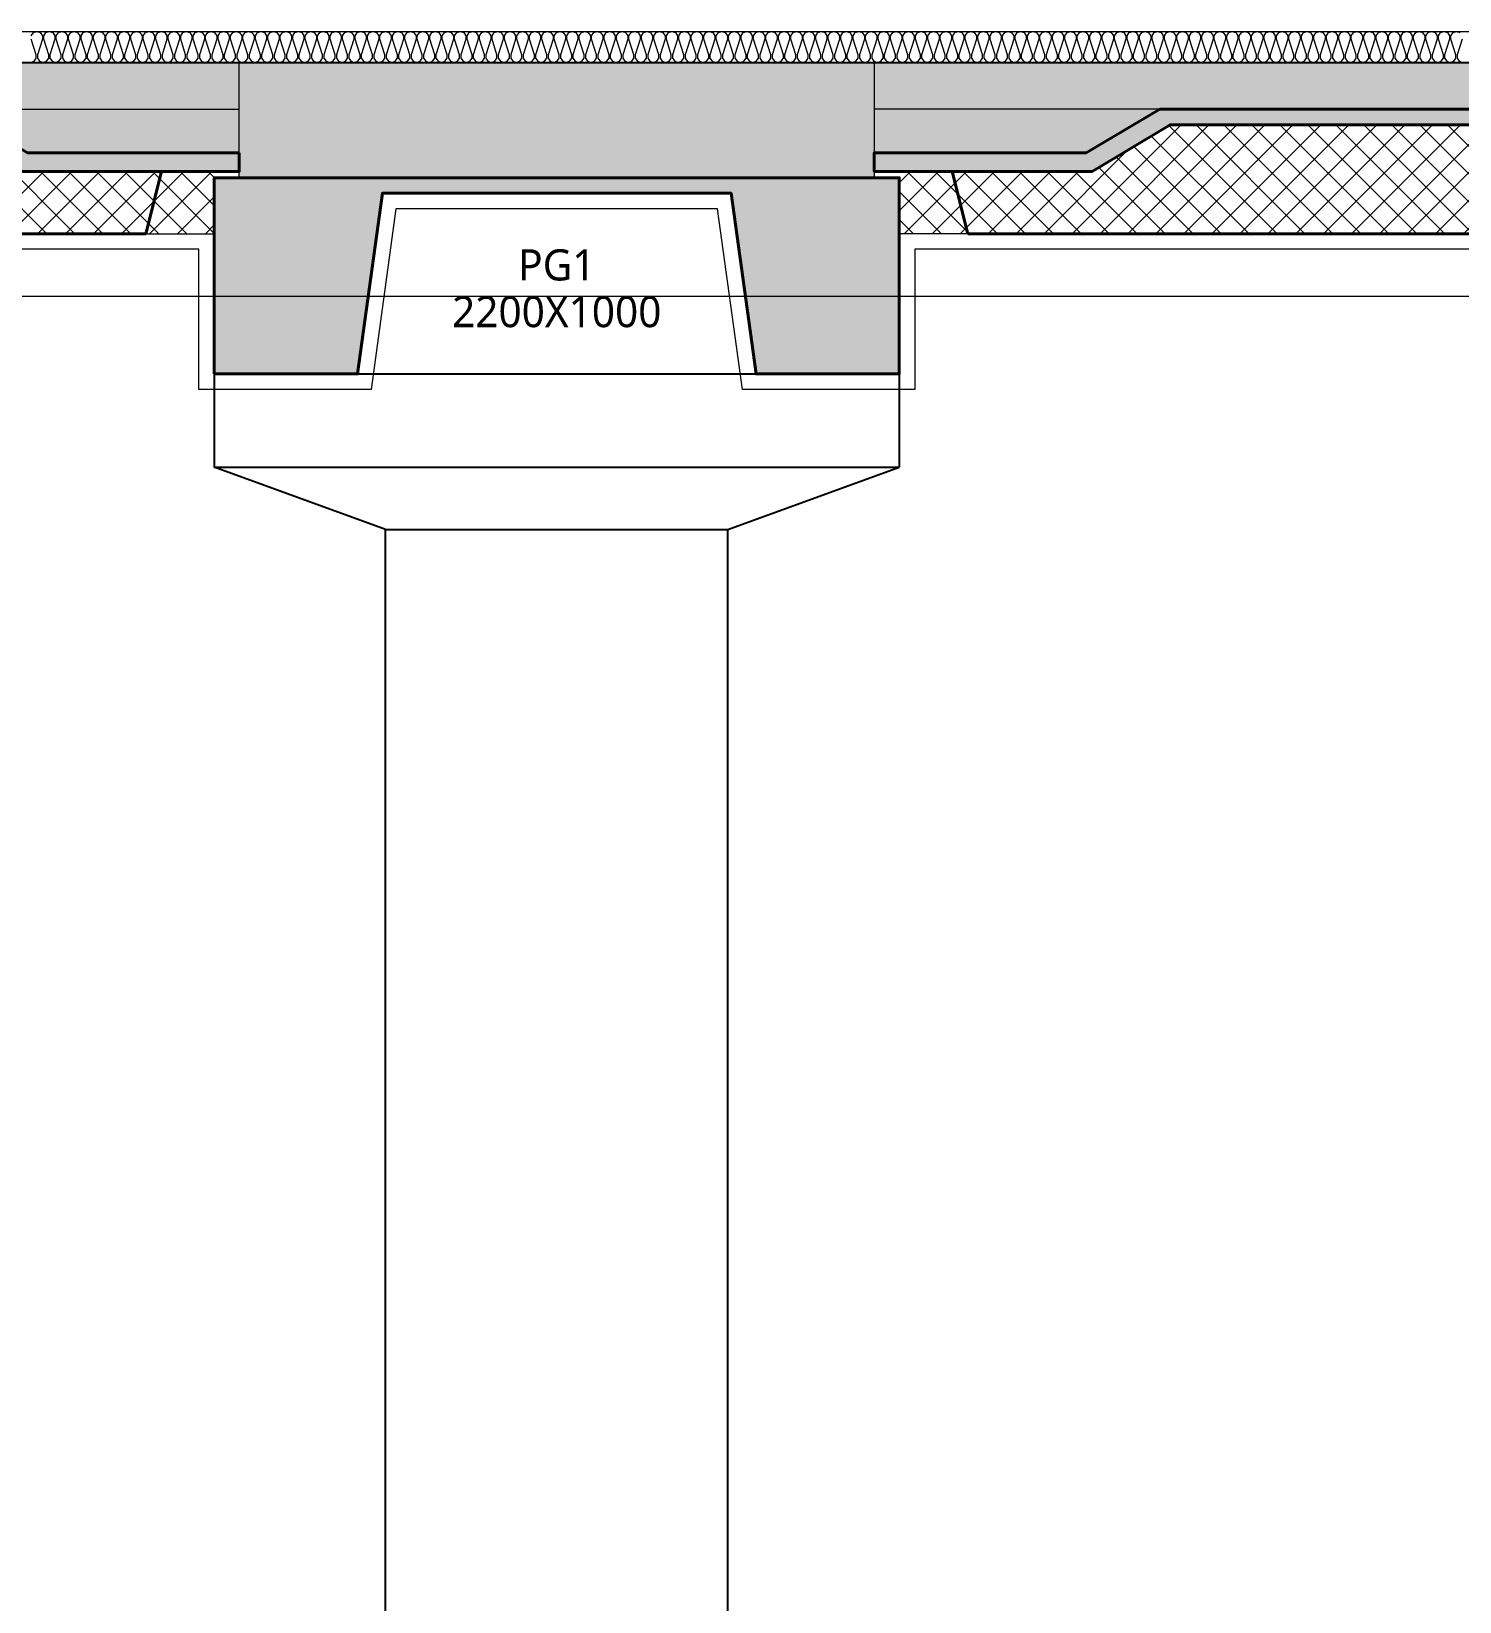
# Model space of a CAD drawing. Header units: millimetres. Extents: x 0 to 420000, y 0 to 297000.
# Drawn here: x 264325 to 268913, y 173306 to 178350 of the extents above; entities that cross this region are included whole.
import ezdxf
from ezdxf.enums import TextEntityAlignment as Align

# ---------------------------------------------------------------- set-up
doc = ezdxf.new("R2010")
doc.units = ezdxf.units.MM
doc.linetypes.add('CEN', pattern=[62, 60, -1, 0, -1])
for name, color, linetype, lineweight in [('A-AXIS-LINE', 1, 'CEN', 15), ('A-CONC-LIN1', 2, 'Continuous', 40), ('A-CONC-LIN2', 7, 'Continuous', 25), ('A-ELEV-LIN2', 7, 'Continuous', 25), ('A-XXXX-INSL1', 15, 'Continuous', 18), ('A-XXXX-INSL2', 8, 'Continuous', 18)]:
    doc.layers.add(name, color=color, linetype=linetype, lineweight=lineweight)
doc.layers.add('A-CONC-SOLD', color=253, linetype='CEN')
doc.layers.add('A-XXXX-NPLT', color=144, linetype='Continuous', lineweight=15, plot=False)
doc.styles.add('맑은고딕', font='')
doc.styles.get('맑은고딕').set_extended_font_data('Malgun Gothic')

# ---------------------------------------------------------------- blocks, each defined once
blk = doc.blocks.new('axis(220316)')
at = {"layer": 'A-AXIS-LINE', "ltscale": 1000}
blk.add_line((4631788.1, -422118.7), (4955413.1, -422118.7), dxfattribs=at)
blk = doc.blocks.new('PG1')
at = {"layer": 'A-CONC-SOLD'}
h = blk.add_hatch(color=256, dxfattribs=at)
h.dxf.hatch_style = 1
h.paths.add_polyline_path([(4800580.6, -237068.7), (4800580.6, -237438.7), (4802620.6, -237438.7), (4802620.6, -237068.7)])
h = blk.add_hatch(color=256, dxfattribs=at)
h.dxf.hatch_style = 1
h.paths.add_polyline_path([(4800500.6, -238068.7), (4800500.6, -237438.7), (4802700.6, -237438.7), (4802700.6, -238068.7), (4802240.6, -238068.7), (4802160.6, -237488.7), (4801040.6, -237488.7), (4800960.6, -238068.7)])
at = {"layer": 'A-CONC-LIN1'}
blk.add_lwpolyline([(4800500.6, -238068.7), (4800500.6, -237438.7), (4802700.6, -237438.7), (4802700.6, -238068.7), (4802240.6, -238068.7), (4802160.6, -237488.7), (4801040.6, -237488.7), (4800960.6, -238068.7), (4800500.6, -238068.7)], dxfattribs=at)
at = {"layer": 'A-CONC-LIN2'}
blk.add_line((4800580.6, -237068.7), (4802620.6, -237068.7), dxfattribs=at)
at = {"layer": 'A-XXXX-NPLT'}
blk.add_lwpolyline([(4802700.6, -238068.7), (4800500.6, -238068.7), (4800500.6, -237438.7), (4800580.6, -237438.7), (4800580.6, -237068.7), (4802620.6, -237068.7), (4802620.6, -237438.7), (4802700.6, -237438.7)], close=True, dxfattribs=at)
at = {"layer": 'A-XXXX-NPLT', "style": '맑은고딕'}
for s, p in [('PG1', (4801600.6, -237718.7)), ('2200X1000', (4801600.6, -237868.7))]:
    blk.add_text(s, height=100, dxfattribs=at).set_placement(p, align=Align.MIDDLE)
blk = doc.blocks.new('PS2(횡)')
at = {"layer": 'A-CONC-SOLD'}
h = blk.add_hatch(color=256, dxfattribs=at)
h.dxf.hatch_style = 1
h.paths.add_polyline_path([(1020, 0), (1020, -290), (1700, -290), (1937.4, -150), (9062.6, -150), (9300, -290), (9980, -290), (9980, 0)])
h = blk.add_hatch(color=256, dxfattribs=at)
h.dxf.hatch_style = 1
h.paths.add_polyline_path([(9980, -290), (9980, -350), (9280, -350), (9030, -200), (1970, -200), (1720, -350), (1020, -350), (1020, -290), (1700, -290), (1937.4, -150), (9062.6, -150), (9300, -290)])
at = {"layer": 'A-XXXX-INSL2'}
h = blk.add_hatch(dxfattribs=at)
h.set_pattern_fill('ANSI37', color=256, scale=20)
h.set_pattern_definition([(45, (-244012.5, -188500), (-44.90128, 44.90128), []), (135, (-244012.5, -188500), (-44.90128, -44.90128), [])])
h.paths.add_polyline_path([(1100, -550), (9900, -550), (9900, -350), (9280, -350), (9030, -200), (1970, -200), (1720, -350), (1100, -350)])
at = {"layer": 'A-CONC-LIN1', "color": 2}
for p, q in [((1320, -550), (1270, -350)), ((9680, -550), (9730, -350)), ((1320, -550), (9680, -550))]:
    blk.add_line(p, q, dxfattribs=at)
blk.add_lwpolyline([(9980, -290), (9980, -350), (9280, -350), (9030, -200), (1970, -200), (1720, -350), (1020, -350), (1020, -290), (1700, -290), (1937.4, -150), (9062.6, -150), (9300, -290)], close=True, dxfattribs=at)
at = {"layer": 'A-CONC-LIN2'}
blk.add_line((1020, 0), (9980, 0), dxfattribs=at)
at = {"layer": 'A-XXXX-INSL2'}
for p, q in [((1320, -550), (1100, -550)), ((9680, -550), (9900, -550))]:
    blk.add_line(p, q, dxfattribs=at)
at = {"layer": 'A-XXXX-NPLT'}
for p, q in [((1937.4, -150), (1020, -150)), ((9062.6, -150), (9980, -150))]:
    blk.add_line(p, q, dxfattribs=at)
at = {"layer": 'A-XXXX-NPLT', "style": '맑은고딕'}
blk.add_text('PS2', height=100, dxfattribs=at).set_placement((5500, -75), align=Align.MIDDLE)
blk = doc.blocks.new('횡3층')
at = {"layer": 'A-ELEV-LIN2'}
for p, q in [((4866500.6, -238318.7), (4868700.6, -238318.7)), ((4866500.6, -238318.7), (4866500.6, -238618.7)), ((4868700.6, -238318.7), (4868700.6, -238618.7)), ((4866500.6, -238618.7), (4868700.6, -238618.7)), ((4867050.6, -238818.7), (4866500.6, -238618.7)), ((4868150.6, -238818.7), (4868700.6, -238618.7)), ((4867050.6, -238818.7), (4868150.6, -238818.7)), ((4867050.6, -247068.7), (4867050.6, -238818.7)), ((4868150.6, -247068.7), (4868150.6, -238818.7))]:
    blk.add_line(p, q, dxfattribs=at)
at = {"layer": 'A-XXXX-INSL1'}
blk.add_lwpolyline([(4886000.6, -237918.7), (4879750.6, -237918.7), (4879750.6, -238368.7), (4879197, -238368.7), (4879117, -237788.7), (4878084.1, -237788.7), (4878004.1, -238368.7), (4877450.6, -238368.7), (4877450.6, -237918.7), (4868750.6, -237918.7), (4868750.6, -238368.7), (4868197, -238368.7), (4868117, -237788.7), (4867084.1, -237788.7), (4867004.1, -238368.7), (4866450.6, -238368.7), (4866450.6, -237918.7), (4857750.6, -237918.7)], dxfattribs=at)
at = {"layer": 'A-XXXX-INSL2'}
blk.add_line((4757250.6, -237218.7), (4889950.6, -237218.7), dxfattribs=at)
for points in [[(4865910.6, -237318.7), (4865921.6, -237314.7), (4865928.6, -237304.7), (4865928.6, -237293.7), (4865912.6, -237243.7)], [(4865912.6, -237232.7), (4865919.6, -237222.7), (4865930.6, -237218.7), (4865941.6, -237222.7), (4865948.6, -237232.7), (4865948.6, -237243.7), (4865932.6, -237293.7), (4865932.6, -237304.7), (4865939.6, -237314.7), (4865950.6, -237318.7), (4865961.6, -237314.7), (4865968.6, -237304.7), (4865968.6, -237293.7), (4865952.6, -237243.7), (4865952.6, -237232.7), (4865959.6, -237222.7), (4865970.6, -237218.7), (4865981.6, -237222.7), (4865988.6, -237232.7), (4865988.6, -237243.7), (4865972.6, -237293.7), (4865972.6, -237304.7), (4865979.6, -237314.7), (4865990.6, -237318.7), (4866001.6, -237314.7), (4866008.6, -237304.7), (4866008.6, -237293.7), (4865992.6, -237243.7), (4865992.6, -237232.7), (4865999.6, -237222.7), (4866010.6, -237218.7), (4866021.6, -237222.7), (4866028.6, -237232.7), (4866028.6, -237243.7), (4866012.6, -237293.7), (4866012.6, -237304.7), (4866019.6, -237314.7), (4866030.6, -237318.7), (4866041.6, -237314.7), (4866048.6, -237304.7), (4866048.6, -237293.7), (4866032.6, -237243.7), (4866032.6, -237232.7), (4866039.6, -237222.7), (4866050.6, -237218.7), (4866061.6, -237222.7), (4866068.6, -237232.7), (4866068.6, -237243.7), (4866052.6, -237293.7), (4866052.6, -237304.7), (4866059.6, -237314.7), (4866070.6, -237318.7), (4866081.6, -237314.7), (4866088.6, -237304.7), (4866088.6, -237293.7), (4866072.6, -237243.7), (4866072.6, -237232.7), (4866079.6, -237222.7), (4866090.6, -237218.7), (4866101.6, -237222.7), (4866108.6, -237232.7), (4866108.6, -237243.7), (4866092.6, -237293.7), (4866092.6, -237304.7), (4866099.6, -237314.7), (4866110.6, -237318.7), (4866121.6, -237314.7), (4866128.6, -237304.7), (4866128.6, -237293.7), (4866112.6, -237243.7), (4866112.6, -237232.7), (4866119.6, -237222.7), (4866130.6, -237218.7), (4866141.6, -237222.7), (4866148.6, -237232.7), (4866148.6, -237243.7), (4866132.6, -237293.7), (4866132.6, -237304.7), (4866139.6, -237314.7), (4866150.6, -237318.7), (4866161.6, -237314.7), (4866168.6, -237304.7), (4866168.6, -237293.7), (4866152.6, -237243.7), (4866152.6, -237232.7), (4866159.6, -237222.7), (4866170.6, -237218.7), (4866181.6, -237222.7), (4866188.6, -237232.7), (4866188.6, -237243.7), (4866172.6, -237293.7), (4866172.6, -237304.7), (4866179.6, -237314.7), (4866190.6, -237318.7), (4866201.6, -237314.7), (4866208.6, -237304.7), (4866208.6, -237293.7), (4866192.6, -237243.7), (4866192.6, -237232.7), (4866199.6, -237222.7), (4866210.6, -237218.7), (4866221.6, -237222.7), (4866228.6, -237232.7), (4866228.6, -237243.7), (4866212.6, -237293.7), (4866212.6, -237304.7), (4866219.6, -237314.7), (4866230.6, -237318.7), (4866241.6, -237314.7), (4866248.6, -237304.7), (4866248.6, -237293.7), (4866232.6, -237243.7), (4866232.6, -237232.7), (4866239.6, -237222.7), (4866250.6, -237218.7), (4866261.6, -237222.7), (4866268.6, -237232.7), (4866268.6, -237243.7), (4866252.6, -237293.7), (4866252.6, -237304.7), (4866259.6, -237314.7), (4866270.6, -237318.7), (4866281.6, -237314.7), (4866288.6, -237304.7), (4866288.6, -237293.7), (4866272.6, -237243.7), (4866272.6, -237232.7), (4866279.6, -237222.7), (4866290.6, -237218.7), (4866301.6, -237222.7), (4866308.6, -237232.7), (4866308.6, -237243.7), (4866292.6, -237293.7), (4866292.6, -237304.7), (4866299.6, -237314.7), (4866310.6, -237318.7), (4866321.6, -237314.7), (4866328.6, -237304.7), (4866328.6, -237293.7), (4866312.6, -237243.7), (4866312.6, -237232.7), (4866319.6, -237222.7), (4866330.6, -237218.7), (4866341.6, -237222.7), (4866348.6, -237232.7), (4866348.6, -237243.7), (4866332.6, -237293.7), (4866332.6, -237304.7), (4866339.6, -237314.7), (4866350.6, -237318.7), (4866361.6, -237314.7), (4866368.6, -237304.7), (4866368.6, -237293.7), (4866352.6, -237243.7), (4866352.6, -237232.7), (4866359.6, -237222.7), (4866370.6, -237218.7), (4866381.6, -237222.7), (4866388.6, -237232.7), (4866388.6, -237243.7), (4866372.6, -237293.7), (4866372.6, -237304.7), (4866379.6, -237314.7), (4866390.6, -237318.7), (4866401.6, -237314.7), (4866408.6, -237304.7), (4866408.6, -237293.7), (4866392.6, -237243.7), (4866392.6, -237232.7), (4866399.6, -237222.7), (4866410.6, -237218.7), (4866421.6, -237222.7), (4866428.6, -237232.7), (4866428.6, -237243.7), (4866412.6, -237293.7), (4866412.6, -237304.7), (4866419.6, -237314.7), (4866430.6, -237318.7), (4866441.6, -237314.7), (4866448.6, -237304.7), (4866448.6, -237293.7), (4866432.6, -237243.7), (4866432.6, -237232.7), (4866439.6, -237222.7), (4866450.6, -237218.7), (4866461.6, -237222.7), (4866468.6, -237232.7), (4866468.6, -237243.7), (4866452.6, -237293.7), (4866452.6, -237304.7), (4866459.6, -237314.7), (4866470.6, -237318.7), (4866481.6, -237314.7), (4866488.6, -237304.7), (4866488.6, -237293.7), (4866472.6, -237243.7), (4866472.6, -237232.7), (4866479.6, -237222.7), (4866490.6, -237218.7), (4866501.6, -237222.7), (4866508.6, -237232.7), (4866508.6, -237243.7), (4866492.6, -237293.7), (4866492.6, -237304.7), (4866499.6, -237314.7), (4866510.6, -237318.7), (4866521.6, -237314.7), (4866528.6, -237304.7), (4866528.6, -237293.7), (4866512.6, -237243.7), (4866512.6, -237232.7), (4866519.6, -237222.7), (4866530.6, -237218.7), (4866541.6, -237222.7), (4866548.6, -237232.7), (4866548.6, -237243.7), (4866532.6, -237293.7), (4866532.6, -237304.7), (4866539.6, -237314.7), (4866550.6, -237318.7), (4866561.6, -237314.7), (4866568.6, -237304.7), (4866568.6, -237293.7), (4866552.6, -237243.7), (4866552.6, -237232.7), (4866559.6, -237222.7), (4866570.6, -237218.7), (4866581.6, -237222.7), (4866588.6, -237232.7), (4866588.6, -237243.7), (4866572.6, -237293.7), (4866572.6, -237304.7), (4866579.6, -237314.7), (4866590.6, -237318.7), (4866601.6, -237314.7), (4866608.6, -237304.7), (4866608.6, -237293.7), (4866592.6, -237243.7), (4866592.6, -237232.7), (4866599.6, -237222.7), (4866610.6, -237218.7), (4866621.6, -237222.7), (4866628.6, -237232.7), (4866628.6, -237243.7), (4866612.6, -237293.7), (4866612.6, -237304.7), (4866619.6, -237314.7), (4866630.6, -237318.7), (4866641.6, -237314.7), (4866648.6, -237304.7), (4866648.6, -237293.7), (4866632.6, -237243.7), (4866632.6, -237232.7), (4866639.6, -237222.7), (4866650.6, -237218.7), (4866661.6, -237222.7), (4866668.6, -237232.7), (4866668.6, -237243.7), (4866652.6, -237293.7), (4866652.6, -237304.7), (4866659.6, -237314.7), (4866670.6, -237318.7), (4866681.6, -237314.7), (4866688.6, -237304.7), (4866688.6, -237293.7), (4866672.6, -237243.7), (4866672.6, -237232.7), (4866679.6, -237222.7), (4866690.6, -237218.7), (4866701.6, -237222.7), (4866708.6, -237232.7), (4866708.6, -237243.7), (4866692.6, -237293.7), (4866692.6, -237304.7), (4866699.6, -237314.7), (4866710.6, -237318.7), (4866721.6, -237314.7), (4866728.6, -237304.7), (4866728.6, -237293.7), (4866712.6, -237243.7), (4866712.6, -237232.7), (4866719.6, -237222.7), (4866730.6, -237218.7), (4866741.6, -237222.7), (4866748.6, -237232.7), (4866748.6, -237243.7), (4866732.6, -237293.7), (4866732.6, -237304.7), (4866739.6, -237314.7), (4866750.6, -237318.7), (4866761.6, -237314.7), (4866768.6, -237304.7), (4866768.6, -237293.7), (4866752.6, -237243.7), (4866752.6, -237232.7), (4866759.6, -237222.7), (4866770.6, -237218.7), (4866781.6, -237222.7), (4866788.6, -237232.7), (4866788.6, -237243.7), (4866772.6, -237293.7), (4866772.6, -237304.7), (4866779.6, -237314.7), (4866790.6, -237318.7), (4866801.6, -237314.7), (4866808.6, -237304.7), (4866808.6, -237293.7), (4866792.6, -237243.7), (4866792.6, -237232.7), (4866799.6, -237222.7), (4866810.6, -237218.7), (4866821.6, -237222.7), (4866828.6, -237232.7), (4866828.6, -237243.7), (4866812.6, -237293.7), (4866812.6, -237304.7), (4866819.6, -237314.7), (4866830.6, -237318.7), (4866841.6, -237314.7), (4866848.6, -237304.7), (4866848.6, -237293.7), (4866832.6, -237243.7), (4866832.6, -237232.7), (4866839.6, -237222.7), (4866850.6, -237218.7), (4866861.6, -237222.7), (4866868.6, -237232.7), (4866868.6, -237243.7), (4866852.6, -237293.7), (4866852.6, -237304.7), (4866859.6, -237314.7), (4866870.6, -237318.7), (4866881.6, -237314.7), (4866888.6, -237304.7), (4866888.6, -237293.7), (4866872.6, -237243.7), (4866872.6, -237232.7), (4866879.6, -237222.7), (4866890.6, -237218.7), (4866901.6, -237222.7), (4866908.6, -237232.7), (4866908.6, -237243.7), (4866892.6, -237293.7), (4866892.6, -237304.7), (4866899.6, -237314.7), (4866910.6, -237318.7), (4866921.6, -237314.7), (4866928.6, -237304.7), (4866928.6, -237293.7), (4866912.6, -237243.7), (4866912.6, -237232.7), (4866919.6, -237222.7), (4866930.6, -237218.7), (4866941.6, -237222.7), (4866948.6, -237232.7), (4866948.6, -237243.7), (4866932.6, -237293.7), (4866932.6, -237304.7), (4866939.6, -237314.7), (4866950.6, -237318.7), (4866961.6, -237314.7), (4866968.6, -237304.7), (4866968.6, -237293.7), (4866952.6, -237243.7), (4866952.6, -237232.7), (4866959.6, -237222.7), (4866970.6, -237218.7), (4866981.6, -237222.7), (4866988.6, -237232.7), (4866988.6, -237243.7), (4866972.6, -237293.7), (4866972.6, -237304.7), (4866979.6, -237314.7), (4866990.6, -237318.7), (4867001.6, -237314.7), (4867008.6, -237304.7), (4867008.6, -237293.7), (4866992.6, -237243.7), (4866992.6, -237232.7), (4866999.6, -237222.7), (4867010.6, -237218.7), (4867021.6, -237222.7), (4867028.6, -237232.7), (4867028.6, -237243.7), (4867012.6, -237293.7), (4867012.6, -237304.7), (4867019.6, -237314.7), (4867030.6, -237318.7), (4867041.6, -237314.7), (4867048.6, -237304.7), (4867048.6, -237293.7), (4867032.6, -237243.7), (4867032.6, -237232.7), (4867039.6, -237222.7), (4867050.6, -237218.7), (4867061.6, -237222.7), (4867068.6, -237232.7), (4867068.6, -237243.7), (4867052.6, -237293.7), (4867052.6, -237304.7), (4867059.6, -237314.7), (4867070.6, -237318.7), (4867081.6, -237314.7), (4867088.6, -237304.7), (4867088.6, -237293.7), (4867072.6, -237243.7), (4867072.6, -237232.7), (4867079.6, -237222.7), (4867090.6, -237218.7), (4867101.6, -237222.7), (4867108.6, -237232.7), (4867108.6, -237243.7), (4867092.6, -237293.7), (4867092.6, -237304.7), (4867099.6, -237314.7), (4867110.6, -237318.7), (4867121.6, -237314.7), (4867128.6, -237304.7), (4867128.6, -237293.7), (4867112.6, -237243.7), (4867112.6, -237232.7), (4867119.6, -237222.7), (4867130.6, -237218.7), (4867141.6, -237222.7), (4867148.6, -237232.7), (4867148.6, -237243.7), (4867132.6, -237293.7), (4867132.6, -237304.7), (4867139.6, -237314.7), (4867150.6, -237318.7), (4867161.6, -237314.7), (4867168.6, -237304.7), (4867168.6, -237293.7), (4867152.6, -237243.7), (4867152.6, -237232.7), (4867159.6, -237222.7), (4867170.6, -237218.7), (4867181.6, -237222.7), (4867188.6, -237232.7), (4867188.6, -237243.7), (4867172.6, -237293.7), (4867172.6, -237304.7), (4867179.6, -237314.7), (4867190.6, -237318.7), (4867201.6, -237314.7), (4867208.6, -237304.7), (4867208.6, -237293.7), (4867192.6, -237243.7), (4867192.6, -237232.7), (4867199.6, -237222.7), (4867210.6, -237218.7), (4867221.6, -237222.7), (4867228.6, -237232.7), (4867228.6, -237243.7), (4867212.6, -237293.7), (4867212.6, -237304.7), (4867219.6, -237314.7), (4867230.6, -237318.7), (4867241.6, -237314.7), (4867248.6, -237304.7), (4867248.6, -237293.7), (4867232.6, -237243.7), (4867232.6, -237232.7), (4867239.6, -237222.7), (4867250.6, -237218.7), (4867261.6, -237222.7), (4867268.6, -237232.7), (4867268.6, -237243.7), (4867252.6, -237293.7), (4867252.6, -237304.7), (4867259.6, -237314.7), (4867270.6, -237318.7), (4867281.6, -237314.7), (4867288.6, -237304.7), (4867288.6, -237293.7), (4867272.6, -237243.7), (4867272.6, -237232.7), (4867279.6, -237222.7), (4867290.6, -237218.7), (4867301.6, -237222.7), (4867308.6, -237232.7), (4867308.6, -237243.7), (4867292.6, -237293.7), (4867292.6, -237304.7), (4867299.6, -237314.7), (4867310.6, -237318.7), (4867321.6, -237314.7), (4867328.6, -237304.7), (4867328.6, -237293.7), (4867312.6, -237243.7), (4867312.6, -237232.7), (4867319.6, -237222.7), (4867330.6, -237218.7), (4867341.6, -237222.7), (4867348.6, -237232.7), (4867348.6, -237243.7), (4867332.6, -237293.7), (4867332.6, -237304.7), (4867339.6, -237314.7), (4867350.6, -237318.7), (4867361.6, -237314.7), (4867368.6, -237304.7), (4867368.6, -237293.7), (4867352.6, -237243.7), (4867352.6, -237232.7), (4867359.6, -237222.7), (4867370.6, -237218.7), (4867381.6, -237222.7), (4867388.6, -237232.7), (4867388.6, -237243.7), (4867372.6, -237293.7), (4867372.6, -237304.7), (4867379.6, -237314.7), (4867390.6, -237318.7), (4867401.6, -237314.7), (4867408.6, -237304.7), (4867408.6, -237293.7), (4867392.6, -237243.7), (4867392.6, -237232.7), (4867399.6, -237222.7), (4867410.6, -237218.7), (4867421.6, -237222.7), (4867428.6, -237232.7), (4867428.6, -237243.7), (4867412.6, -237293.7), (4867412.6, -237304.7), (4867419.6, -237314.7), (4867430.6, -237318.7), (4867441.6, -237314.7), (4867448.6, -237304.7), (4867448.6, -237293.7), (4867432.6, -237243.7), (4867432.6, -237232.7), (4867439.6, -237222.7), (4867450.6, -237218.7), (4867461.6, -237222.7), (4867468.6, -237232.7), (4867468.6, -237243.7), (4867452.6, -237293.7), (4867452.6, -237304.7), (4867459.6, -237314.7), (4867470.6, -237318.7), (4867481.6, -237314.7), (4867488.6, -237304.7), (4867488.6, -237293.7), (4867472.6, -237243.7), (4867472.6, -237232.7), (4867479.6, -237222.7), (4867490.6, -237218.7), (4867501.6, -237222.7), (4867508.6, -237232.7), (4867508.6, -237243.7), (4867492.6, -237293.7), (4867492.6, -237304.7), (4867499.6, -237314.7), (4867510.6, -237318.7), (4867521.6, -237314.7), (4867528.6, -237304.7), (4867528.6, -237293.7), (4867512.6, -237243.7), (4867512.6, -237232.7), (4867519.6, -237222.7), (4867530.6, -237218.7), (4867541.6, -237222.7), (4867548.6, -237232.7), (4867548.6, -237243.7), (4867532.6, -237293.7), (4867532.6, -237304.7), (4867539.6, -237314.7), (4867550.6, -237318.7), (4867561.6, -237314.7), (4867568.6, -237304.7), (4867568.6, -237293.7), (4867552.6, -237243.7), (4867552.6, -237232.7), (4867559.6, -237222.7), (4867570.6, -237218.7), (4867581.6, -237222.7), (4867588.6, -237232.7), (4867588.6, -237243.7), (4867572.6, -237293.7), (4867572.6, -237304.7), (4867579.6, -237314.7), (4867590.6, -237318.7), (4867601.6, -237314.7), (4867608.6, -237304.7), (4867608.6, -237293.7), (4867592.6, -237243.7), (4867592.6, -237232.7), (4867599.6, -237222.7), (4867610.6, -237218.7), (4867621.6, -237222.7), (4867628.6, -237232.7), (4867628.6, -237243.7), (4867612.6, -237293.7), (4867612.6, -237304.7), (4867619.6, -237314.7), (4867630.6, -237318.7), (4867641.6, -237314.7), (4867648.6, -237304.7), (4867648.6, -237293.7), (4867632.6, -237243.7), (4867632.6, -237232.7), (4867639.6, -237222.7), (4867650.6, -237218.7), (4867661.6, -237222.7), (4867668.6, -237232.7), (4867668.6, -237243.7), (4867652.6, -237293.7), (4867652.6, -237304.7), (4867659.6, -237314.7), (4867670.6, -237318.7), (4867681.6, -237314.7), (4867688.6, -237304.7), (4867688.6, -237293.7), (4867672.6, -237243.7), (4867672.6, -237232.7), (4867679.6, -237222.7), (4867690.6, -237218.7), (4867701.6, -237222.7), (4867708.6, -237232.7), (4867708.6, -237243.7), (4867692.6, -237293.7), (4867692.6, -237304.7), (4867699.6, -237314.7), (4867710.6, -237318.7), (4867721.6, -237314.7), (4867728.6, -237304.7), (4867728.6, -237293.7), (4867712.6, -237243.7), (4867712.6, -237232.7), (4867719.6, -237222.7), (4867730.6, -237218.7), (4867741.6, -237222.7), (4867748.6, -237232.7), (4867748.6, -237243.7), (4867732.6, -237293.7), (4867732.6, -237304.7), (4867739.6, -237314.7), (4867750.6, -237318.7), (4867761.6, -237314.7), (4867768.6, -237304.7), (4867768.6, -237293.7), (4867752.6, -237243.7), (4867752.6, -237232.7), (4867759.6, -237222.7), (4867770.6, -237218.7), (4867781.6, -237222.7), (4867788.6, -237232.7), (4867788.6, -237243.7), (4867772.6, -237293.7), (4867772.6, -237304.7), (4867779.6, -237314.7), (4867790.6, -237318.7), (4867801.6, -237314.7), (4867808.6, -237304.7), (4867808.6, -237293.7), (4867792.6, -237243.7), (4867792.6, -237232.7), (4867799.6, -237222.7), (4867810.6, -237218.7), (4867821.6, -237222.7), (4867828.6, -237232.7), (4867828.6, -237243.7), (4867812.6, -237293.7), (4867812.6, -237304.7), (4867819.6, -237314.7), (4867830.6, -237318.7), (4867841.6, -237314.7), (4867848.6, -237304.7), (4867848.6, -237293.7), (4867832.6, -237243.7), (4867832.6, -237232.7), (4867839.6, -237222.7), (4867850.6, -237218.7), (4867861.6, -237222.7), (4867868.6, -237232.7), (4867868.6, -237243.7), (4867852.6, -237293.7), (4867852.6, -237304.7), (4867859.6, -237314.7), (4867870.6, -237318.7), (4867881.6, -237314.7), (4867888.6, -237304.7), (4867888.6, -237293.7), (4867872.6, -237243.7), (4867872.6, -237232.7), (4867879.6, -237222.7), (4867890.6, -237218.7), (4867901.6, -237222.7), (4867908.6, -237232.7), (4867908.6, -237243.7), (4867892.6, -237293.7), (4867892.6, -237304.7), (4867899.6, -237314.7), (4867910.6, -237318.7), (4867921.6, -237314.7), (4867928.6, -237304.7), (4867928.6, -237293.7), (4867912.6, -237243.7), (4867912.6, -237232.7), (4867919.6, -237222.7), (4867930.6, -237218.7), (4867941.6, -237222.7), (4867948.6, -237232.7), (4867948.6, -237243.7), (4867932.6, -237293.7), (4867932.6, -237304.7), (4867939.6, -237314.7), (4867950.6, -237318.7), (4867961.6, -237314.7), (4867968.6, -237304.7), (4867968.6, -237293.7), (4867952.6, -237243.7), (4867952.6, -237232.7), (4867959.6, -237222.7), (4867970.6, -237218.7), (4867981.6, -237222.7), (4867988.6, -237232.7), (4867988.6, -237243.7), (4867972.6, -237293.7), (4867972.6, -237304.7), (4867979.6, -237314.7), (4867990.6, -237318.7), (4868001.6, -237314.7), (4868008.6, -237304.7), (4868008.6, -237293.7), (4867992.6, -237243.7), (4867992.6, -237232.7), (4867999.6, -237222.7), (4868010.6, -237218.7), (4868021.6, -237222.7), (4868028.6, -237232.7), (4868028.6, -237243.7), (4868012.6, -237293.7), (4868012.6, -237304.7), (4868019.6, -237314.7), (4868030.6, -237318.7), (4868041.6, -237314.7), (4868048.6, -237304.7), (4868048.6, -237293.7), (4868032.6, -237243.7), (4868032.6, -237232.7), (4868039.6, -237222.7), (4868050.6, -237218.7), (4868061.6, -237222.7), (4868068.6, -237232.7), (4868068.6, -237243.7), (4868052.6, -237293.7), (4868052.6, -237304.7), (4868059.6, -237314.7), (4868070.6, -237318.7), (4868081.6, -237314.7), (4868088.6, -237304.7), (4868088.6, -237293.7), (4868072.6, -237243.7), (4868072.6, -237232.7), (4868079.6, -237222.7), (4868090.6, -237218.7), (4868101.6, -237222.7), (4868108.6, -237232.7), (4868108.6, -237243.7), (4868092.6, -237293.7), (4868092.6, -237304.7), (4868099.6, -237314.7), (4868110.6, -237318.7), (4868121.6, -237314.7), (4868128.6, -237304.7), (4868128.6, -237293.7), (4868112.6, -237243.7), (4868112.6, -237232.7), (4868119.6, -237222.7), (4868130.6, -237218.7), (4868141.6, -237222.7), (4868148.6, -237232.7), (4868148.6, -237243.7), (4868132.6, -237293.7), (4868132.6, -237304.7), (4868139.6, -237314.7), (4868150.6, -237318.7), (4868161.6, -237314.7), (4868168.6, -237304.7), (4868168.6, -237293.7), (4868152.6, -237243.7), (4868152.6, -237232.7), (4868159.6, -237222.7), (4868170.6, -237218.7), (4868181.6, -237222.7), (4868188.6, -237232.7), (4868188.6, -237243.7), (4868172.6, -237293.7), (4868172.6, -237304.7), (4868179.6, -237314.7), (4868190.6, -237318.7), (4868201.6, -237314.7), (4868208.6, -237304.7), (4868208.6, -237293.7), (4868192.6, -237243.7), (4868192.6, -237232.7), (4868199.6, -237222.7), (4868210.6, -237218.7), (4868221.6, -237222.7), (4868228.6, -237232.7), (4868228.6, -237243.7), (4868212.6, -237293.7), (4868212.6, -237304.7), (4868219.6, -237314.7), (4868230.6, -237318.7), (4868241.6, -237314.7), (4868248.6, -237304.7), (4868248.6, -237293.7), (4868232.6, -237243.7), (4868232.6, -237232.7), (4868239.6, -237222.7), (4868250.6, -237218.7), (4868261.6, -237222.7), (4868268.6, -237232.7), (4868268.6, -237243.7), (4868252.6, -237293.7), (4868252.6, -237304.7), (4868259.6, -237314.7), (4868270.6, -237318.7), (4868281.6, -237314.7), (4868288.6, -237304.7), (4868288.6, -237293.7), (4868272.6, -237243.7), (4868272.6, -237232.7), (4868279.6, -237222.7), (4868290.6, -237218.7), (4868301.6, -237222.7), (4868308.6, -237232.7), (4868308.6, -237243.7), (4868292.6, -237293.7), (4868292.6, -237304.7), (4868299.6, -237314.7), (4868310.6, -237318.7), (4868321.6, -237314.7), (4868328.6, -237304.7), (4868328.6, -237293.7), (4868312.6, -237243.7), (4868312.6, -237232.7), (4868319.6, -237222.7), (4868330.6, -237218.7), (4868341.6, -237222.7), (4868348.6, -237232.7), (4868348.6, -237243.7), (4868332.6, -237293.7), (4868332.6, -237304.7), (4868339.6, -237314.7), (4868350.6, -237318.7), (4868361.6, -237314.7), (4868368.6, -237304.7), (4868368.6, -237293.7), (4868352.6, -237243.7), (4868352.6, -237232.7), (4868359.6, -237222.7), (4868370.6, -237218.7), (4868381.6, -237222.7), (4868388.6, -237232.7), (4868388.6, -237243.7), (4868372.6, -237293.7), (4868372.6, -237304.7), (4868379.6, -237314.7), (4868390.6, -237318.7), (4868401.6, -237314.7), (4868408.6, -237304.7), (4868408.6, -237293.7), (4868392.6, -237243.7), (4868392.6, -237232.7), (4868399.6, -237222.7), (4868410.6, -237218.7), (4868421.6, -237222.7), (4868428.6, -237232.7), (4868428.6, -237243.7), (4868412.6, -237293.7), (4868412.6, -237304.7), (4868419.6, -237314.7), (4868430.6, -237318.7), (4868441.6, -237314.7), (4868448.6, -237304.7), (4868448.6, -237293.7), (4868432.6, -237243.7), (4868432.6, -237232.7), (4868439.6, -237222.7), (4868450.6, -237218.7), (4868461.6, -237222.7), (4868468.6, -237232.7), (4868468.6, -237243.7), (4868452.6, -237293.7), (4868452.6, -237304.7), (4868459.6, -237314.7), (4868470.6, -237318.7), (4868481.6, -237314.7), (4868488.6, -237304.7), (4868488.6, -237293.7), (4868472.6, -237243.7), (4868472.6, -237232.7), (4868479.6, -237222.7), (4868490.6, -237218.7), (4868501.6, -237222.7), (4868508.6, -237232.7), (4868508.6, -237243.7), (4868492.6, -237293.7), (4868492.6, -237304.7), (4868499.6, -237314.7), (4868510.6, -237318.7), (4868521.6, -237314.7), (4868528.6, -237304.7), (4868528.6, -237293.7), (4868512.6, -237243.7), (4868512.6, -237232.7), (4868519.6, -237222.7), (4868530.6, -237218.7), (4868541.6, -237222.7), (4868548.6, -237232.7), (4868548.6, -237243.7), (4868532.6, -237293.7), (4868532.6, -237304.7), (4868539.6, -237314.7), (4868550.6, -237318.7), (4868561.6, -237314.7), (4868568.6, -237304.7), (4868568.6, -237293.7), (4868552.6, -237243.7), (4868552.6, -237232.7), (4868559.6, -237222.7), (4868570.6, -237218.7), (4868581.6, -237222.7), (4868588.6, -237232.7), (4868588.6, -237243.7), (4868572.6, -237293.7), (4868572.6, -237304.7), (4868579.6, -237314.7), (4868590.6, -237318.7), (4868601.6, -237314.7), (4868608.6, -237304.7), (4868608.6, -237293.7), (4868592.6, -237243.7), (4868592.6, -237232.7), (4868599.6, -237222.7), (4868610.6, -237218.7), (4868621.6, -237222.7), (4868628.6, -237232.7), (4868628.6, -237243.7), (4868612.6, -237293.7), (4868612.6, -237304.7), (4868619.6, -237314.7), (4868630.6, -237318.7), (4868641.6, -237314.7), (4868648.6, -237304.7), (4868648.6, -237293.7), (4868632.6, -237243.7), (4868632.6, -237232.7), (4868639.6, -237222.7), (4868650.6, -237218.7), (4868661.6, -237222.7), (4868668.6, -237232.7), (4868668.6, -237243.7), (4868652.6, -237293.7), (4868652.6, -237304.7), (4868659.6, -237314.7), (4868670.6, -237318.7), (4868681.6, -237314.7), (4868688.6, -237304.7), (4868688.6, -237293.7), (4868672.6, -237243.7), (4868672.6, -237232.7), (4868679.6, -237222.7), (4868690.6, -237218.7), (4868701.6, -237222.7), (4868708.6, -237232.7), (4868708.6, -237243.7), (4868692.6, -237293.7), (4868692.6, -237304.7), (4868699.6, -237314.7), (4868710.6, -237318.7), (4868721.6, -237314.7), (4868728.6, -237304.7), (4868728.6, -237293.7), (4868712.6, -237243.7), (4868712.6, -237232.7), (4868719.6, -237222.7), (4868730.6, -237218.7), (4868741.6, -237222.7), (4868748.6, -237232.7), (4868748.6, -237243.7), (4868732.6, -237293.7), (4868732.6, -237304.7), (4868739.6, -237314.7), (4868750.6, -237318.7), (4868761.6, -237314.7), (4868768.6, -237304.7), (4868768.6, -237293.7), (4868752.6, -237243.7), (4868752.6, -237232.7), (4868759.6, -237222.7), (4868770.6, -237218.7), (4868781.6, -237222.7), (4868788.6, -237232.7), (4868788.6, -237243.7), (4868772.6, -237293.7), (4868772.6, -237304.7), (4868779.6, -237314.7), (4868790.6, -237318.7), (4868801.6, -237314.7), (4868808.6, -237304.7), (4868808.6, -237293.7), (4868792.6, -237243.7), (4868792.6, -237232.7), (4868799.6, -237222.7), (4868810.6, -237218.7), (4868821.6, -237222.7), (4868828.6, -237232.7), (4868828.6, -237243.7), (4868812.6, -237293.7), (4868812.6, -237304.7), (4868819.6, -237314.7), (4868830.6, -237318.7), (4868841.6, -237314.7), (4868848.6, -237304.7), (4868848.6, -237293.7), (4868832.6, -237243.7), (4868832.6, -237232.7), (4868839.6, -237222.7), (4868850.6, -237218.7), (4868861.6, -237222.7), (4868868.6, -237232.7), (4868868.6, -237243.7), (4868852.6, -237293.7), (4868852.6, -237304.7), (4868859.6, -237314.7), (4868870.6, -237318.7), (4868881.6, -237314.7), (4868888.6, -237304.7), (4868888.6, -237293.7), (4868872.6, -237243.7), (4868872.6, -237232.7), (4868879.6, -237222.7), (4868890.6, -237218.7), (4868901.6, -237222.7), (4868908.6, -237232.7), (4868908.6, -237243.7), (4868892.6, -237293.7), (4868892.6, -237304.7), (4868899.6, -237314.7), (4868910.6, -237318.7), (4868921.6, -237314.7), (4868928.6, -237304.7), (4868928.6, -237293.7), (4868912.6, -237243.7), (4868912.6, -237232.7), (4868919.6, -237222.7), (4868930.6, -237218.7), (4868941.6, -237222.7), (4868948.6, -237232.7), (4868948.6, -237243.7), (4868932.6, -237293.7), (4868932.6, -237304.7), (4868939.6, -237314.7), (4868950.6, -237318.7), (4868961.6, -237314.7), (4868968.6, -237304.7), (4868968.6, -237293.7), (4868952.6, -237243.7), (4868952.6, -237232.7), (4868959.6, -237222.7), (4868970.6, -237218.7), (4868981.6, -237222.7), (4868988.6, -237232.7), (4868988.6, -237243.7), (4868972.6, -237293.7), (4868972.6, -237304.7), (4868979.6, -237314.7), (4868990.6, -237318.7), (4869001.6, -237314.7), (4869008.6, -237304.7), (4869008.6, -237293.7), (4868992.6, -237243.7), (4868992.6, -237232.7), (4868999.6, -237222.7), (4869010.6, -237218.7), (4869021.6, -237222.7), (4869028.6, -237232.7), (4869028.6, -237243.7), (4869012.6, -237293.7), (4869012.6, -237304.7), (4869019.6, -237314.7), (4869030.6, -237318.7), (4869041.6, -237314.7), (4869048.6, -237304.7), (4869048.6, -237293.7), (4869032.6, -237243.7), (4869032.6, -237232.7), (4869039.6, -237222.7), (4869050.6, -237218.7), (4869061.6, -237222.7), (4869068.6, -237232.7), (4869068.6, -237243.7), (4869052.6, -237293.7), (4869052.6, -237304.7), (4869059.6, -237314.7), (4869070.6, -237318.7), (4869081.6, -237314.7), (4869088.6, -237304.7), (4869088.6, -237293.7), (4869072.6, -237243.7), (4869072.6, -237232.7), (4869079.6, -237222.7), (4869090.6, -237218.7), (4869101.6, -237222.7), (4869108.6, -237232.7), (4869108.6, -237243.7), (4869092.6, -237293.7), (4869092.6, -237304.7), (4869099.6, -237314.7), (4869110.6, -237318.7), (4869121.6, -237314.7), (4869128.6, -237304.7), (4869128.6, -237293.7), (4869112.6, -237243.7), (4869112.6, -237232.7), (4869119.6, -237222.7), (4869130.6, -237218.7), (4869141.6, -237222.7), (4869148.6, -237232.7), (4869148.6, -237243.7), (4869132.6, -237293.7), (4869132.6, -237304.7), (4869139.6, -237314.7), (4869150.6, -237318.7), (4869161.6, -237314.7), (4869168.6, -237304.7), (4869168.6, -237293.7), (4869152.6, -237243.7), (4869152.6, -237232.7), (4869159.6, -237222.7), (4869170.6, -237218.7), (4869181.6, -237222.7), (4869188.6, -237232.7), (4869188.6, -237243.7), (4869172.6, -237293.7), (4869172.6, -237304.7), (4869179.6, -237314.7), (4869190.6, -237318.7), (4869201.6, -237314.7), (4869208.6, -237304.7), (4869208.6, -237293.7), (4869192.6, -237243.7), (4869192.6, -237232.7), (4869199.6, -237222.7), (4869210.6, -237218.7), (4869221.6, -237222.7), (4869228.6, -237232.7), (4869228.6, -237243.7), (4869212.6, -237293.7), (4869212.6, -237304.7), (4869219.6, -237314.7), (4869230.6, -237318.7), (4869241.6, -237314.7), (4869248.6, -237304.7), (4869248.6, -237293.7), (4869232.6, -237243.7), (4869232.6, -237232.7), (4869239.6, -237222.7), (4869250.6, -237218.7), (4869261.6, -237222.7), (4869268.6, -237232.7), (4869268.6, -237243.7), (4869252.6, -237293.7), (4869252.6, -237304.7), (4869259.6, -237314.7), (4869270.6, -237318.7), (4869281.6, -237314.7), (4869288.6, -237304.7), (4869288.6, -237293.7), (4869272.6, -237243.7), (4869272.6, -237232.7), (4869279.6, -237222.7), (4869290.6, -237218.7), (4869301.6, -237222.7), (4869308.6, -237232.7), (4869308.6, -237243.7), (4869292.6, -237293.7), (4869292.6, -237304.7), (4869299.6, -237314.7), (4869310.6, -237318.7), (4869321.6, -237314.7), (4869328.6, -237304.7), (4869328.6, -237293.7), (4869312.6, -237243.7), (4869312.6, -237232.7), (4869319.6, -237222.7), (4869330.6, -237218.7), (4869341.6, -237222.7), (4869348.6, -237232.7), (4869348.6, -237243.7), (4869332.6, -237293.7), (4869332.6, -237304.7), (4869339.6, -237314.7), (4869350.6, -237318.7), (4869361.6, -237314.7), (4869368.6, -237304.7), (4869368.6, -237293.7), (4869352.6, -237243.7), (4869352.6, -237232.7), (4869359.6, -237222.7), (4869370.6, -237218.7), (4869381.6, -237222.7), (4869388.6, -237232.7), (4869388.6, -237243.7), (4869372.6, -237293.7), (4869372.6, -237304.7), (4869379.6, -237314.7), (4869390.6, -237318.7), (4869401.6, -237314.7), (4869408.6, -237304.7), (4869408.6, -237293.7), (4869392.6, -237243.7), (4869392.6, -237232.7), (4869399.6, -237222.7), (4869410.6, -237218.7), (4869421.6, -237222.7), (4869428.6, -237232.7), (4869428.6, -237243.7), (4869412.6, -237293.7), (4869412.6, -237304.7), (4869419.6, -237314.7), (4869430.6, -237318.7), (4869441.6, -237314.7), (4869448.6, -237304.7), (4869448.6, -237293.7), (4869432.6, -237243.7), (4869432.6, -237232.7), (4869439.6, -237222.7), (4869450.6, -237218.7), (4869461.6, -237222.7), (4869468.6, -237232.7), (4869468.6, -237243.7), (4869452.6, -237293.7), (4869452.6, -237304.7), (4869459.6, -237314.7), (4869470.6, -237318.7), (4869481.6, -237314.7), (4869488.6, -237304.7), (4869488.6, -237293.7), (4869472.6, -237243.7), (4869472.6, -237232.7), (4869479.6, -237222.7), (4869490.6, -237218.7), (4869501.6, -237222.7), (4869508.6, -237232.7), (4869508.6, -237243.7), (4869492.6, -237293.7), (4869492.6, -237304.7), (4869499.6, -237314.7), (4869510.6, -237318.7), (4869521.6, -237314.7), (4869528.6, -237304.7), (4869528.6, -237293.7), (4869512.6, -237243.7), (4869512.6, -237232.7), (4869519.6, -237222.7), (4869530.6, -237218.7), (4869541.6, -237222.7), (4869548.6, -237232.7), (4869548.6, -237243.7), (4869532.6, -237293.7), (4869532.6, -237304.7), (4869539.6, -237314.7), (4869550.6, -237318.7), (4869561.6, -237314.7), (4869568.6, -237304.7), (4869568.6, -237293.7), (4869552.6, -237243.7), (4869552.6, -237232.7), (4869559.6, -237222.7), (4869570.6, -237218.7), (4869581.6, -237222.7), (4869588.6, -237232.7), (4869588.6, -237243.7), (4869572.6, -237293.7), (4869572.6, -237304.7), (4869579.6, -237314.7), (4869590.6, -237318.7), (4869601.6, -237314.7), (4869608.6, -237304.7), (4869608.6, -237293.7), (4869592.6, -237243.7), (4869592.6, -237232.7), (4869599.6, -237222.7), (4869610.6, -237218.7), (4869621.6, -237222.7), (4869628.6, -237232.7), (4869628.6, -237243.7), (4869612.6, -237293.7), (4869612.6, -237304.7), (4869619.6, -237314.7), (4869630.6, -237318.7), (4869641.6, -237314.7), (4869648.6, -237304.7), (4869648.6, -237293.7), (4869632.6, -237243.7), (4869632.6, -237232.7), (4869639.6, -237222.7), (4869650.6, -237218.7), (4869661.6, -237222.7), (4869668.6, -237232.7), (4869668.6, -237243.7), (4869652.6, -237293.7), (4869652.6, -237304.7), (4869659.6, -237314.7), (4869670.6, -237318.7), (4869681.6, -237314.7), (4869688.6, -237304.7), (4869688.6, -237293.7), (4869672.6, -237243.7), (4869672.6, -237232.7), (4869679.6, -237222.7), (4869690.6, -237218.7), (4869701.6, -237222.7), (4869708.6, -237232.7), (4869708.6, -237243.7), (4869692.6, -237293.7), (4869692.6, -237304.7), (4869699.6, -237314.7), (4869710.6, -237318.7), (4869721.6, -237314.7), (4869728.6, -237304.7), (4869728.6, -237293.7), (4869712.6, -237243.7), (4869712.6, -237232.7), (4869719.6, -237222.7), (4869730.6, -237218.7), (4869741.6, -237222.7), (4869748.6, -237232.7), (4869748.6, -237243.7), (4869732.6, -237293.7), (4869732.6, -237304.7), (4869739.6, -237314.7), (4869750.6, -237318.7), (4869761.6, -237314.7), (4869768.6, -237304.7), (4869768.6, -237293.7), (4869752.6, -237243.7), (4869752.6, -237232.7), (4869759.6, -237222.7), (4869770.6, -237218.7), (4869781.6, -237222.7), (4869788.6, -237232.7), (4869788.6, -237243.7), (4869772.6, -237293.7), (4869772.6, -237304.7), (4869779.6, -237314.7), (4869790.6, -237318.7), (4869801.6, -237314.7), (4869808.6, -237304.7), (4869808.6, -237293.7), (4869792.6, -237243.7), (4869792.6, -237232.7), (4869799.6, -237222.7), (4869810.6, -237218.7), (4869821.6, -237222.7), (4869828.6, -237232.7), (4869828.6, -237243.7), (4869812.6, -237293.7), (4869812.6, -237304.7), (4869819.6, -237314.7), (4869830.6, -237318.7), (4869841.6, -237314.7), (4869848.6, -237304.7), (4869848.6, -237293.7), (4869832.6, -237243.7), (4869832.6, -237232.7), (4869839.6, -237222.7), (4869850.6, -237218.7), (4869861.6, -237222.7), (4869868.6, -237232.7), (4869868.6, -237243.7), (4869852.6, -237293.7), (4869852.6, -237304.7), (4869859.6, -237314.7), (4869870.6, -237318.7), (4869881.6, -237314.7), (4869888.6, -237304.7), (4869888.6, -237293.7), (4869872.6, -237243.7), (4869872.6, -237232.7), (4869879.6, -237222.7), (4869890.6, -237218.7), (4869901.6, -237222.7), (4869908.6, -237232.7), (4869908.6, -237243.7), (4869892.6, -237293.7), (4869892.6, -237304.7), (4869899.6, -237314.7), (4869910.6, -237318.7), (4869921.6, -237314.7), (4869928.6, -237304.7), (4869928.6, -237293.7), (4869912.6, -237243.7), (4869912.6, -237232.7), (4869919.6, -237222.7), (4869930.6, -237218.7), (4869941.6, -237222.7), (4869948.6, -237232.7), (4869948.6, -237243.7), (4869932.6, -237293.7), (4869932.6, -237304.7), (4869939.6, -237314.7), (4869950.6, -237318.7), (4869961.6, -237314.7), (4869968.6, -237304.7), (4869968.6, -237293.7), (4869952.6, -237243.7), (4869952.6, -237232.7), (4869959.6, -237222.7), (4869970.6, -237218.7), (4869981.6, -237222.7), (4869988.6, -237232.7), (4869988.6, -237243.7), (4869972.6, -237293.7), (4869972.6, -237304.7), (4869979.6, -237314.7), (4869990.6, -237318.7), (4870001.6, -237314.7), (4870008.6, -237304.7), (4870008.6, -237293.7), (4869992.6, -237243.7), (4869992.6, -237232.7), (4869999.6, -237222.7), (4870010.6, -237218.7), (4870021.6, -237222.7), (4870028.6, -237232.7), (4870028.6, -237243.7), (4870012.6, -237293.7), (4870012.6, -237304.7), (4870019.6, -237314.7), (4870030.6, -237318.7), (4870041.6, -237314.7), (4870048.6, -237304.7), (4870048.6, -237293.7), (4870032.6, -237243.7), (4870032.6, -237232.7), (4870039.6, -237222.7), (4870050.6, -237218.7), (4870061.6, -237222.7), (4870068.6, -237232.7), (4870068.6, -237243.7), (4870052.6, -237293.7), (4870052.6, -237304.7), (4870059.6, -237314.7), (4870070.6, -237318.7), (4870081.6, -237314.7), (4870088.6, -237304.7), (4870088.6, -237293.7), (4870072.6, -237243.7), (4870072.6, -237232.7), (4870079.6, -237222.7), (4870090.6, -237218.7), (4870101.6, -237222.7), (4870108.6, -237232.7), (4870108.6, -237243.7), (4870092.6, -237293.7), (4870092.6, -237304.7), (4870099.6, -237314.7), (4870110.6, -237318.7), (4870121.6, -237314.7), (4870128.6, -237304.7), (4870128.6, -237293.7), (4870112.6, -237243.7), (4870112.6, -237232.7), (4870119.6, -237222.7), (4870130.6, -237218.7), (4870141.6, -237222.7), (4870148.6, -237232.7), (4870148.6, -237243.7), (4870132.6, -237293.7), (4870132.6, -237304.7), (4870139.6, -237314.7), (4870150.6, -237318.7), (4870161.6, -237314.7), (4870168.6, -237304.7), (4870168.6, -237293.7), (4870152.6, -237243.7), (4870152.6, -237232.7), (4870159.6, -237222.7), (4870170.6, -237218.7), (4870181.6, -237222.7), (4870188.6, -237232.7), (4870188.6, -237243.7), (4870172.6, -237293.7), (4870172.6, -237304.7), (4870179.6, -237314.7), (4870190.6, -237318.7), (4870201.6, -237314.7), (4870208.6, -237304.7), (4870208.6, -237293.7), (4870192.6, -237243.7), (4870192.6, -237232.7), (4870199.6, -237222.7), (4870210.6, -237218.7), (4870221.6, -237222.7), (4870228.6, -237232.7), (4870228.6, -237243.7), (4870212.6, -237293.7), (4870212.6, -237304.7), (4870219.6, -237314.7), (4870230.6, -237318.7), (4870241.6, -237314.7), (4870248.6, -237304.7), (4870248.6, -237293.7), (4870232.6, -237243.7), (4870232.6, -237232.7), (4870239.6, -237222.7), (4870250.6, -237218.7), (4870261.6, -237222.7), (4870268.6, -237232.7), (4870268.6, -237243.7), (4870252.6, -237293.7), (4870252.6, -237304.7), (4870259.6, -237314.7), (4870270.6, -237318.7), (4870281.6, -237314.7), (4870288.6, -237304.7), (4870288.6, -237293.7), (4870272.6, -237243.7), (4870272.6, -237232.7), (4870279.6, -237222.7), (4870290.6, -237218.7), (4870301.6, -237222.7), (4870308.6, -237232.7), (4870308.6, -237243.7), (4870292.6, -237293.7), (4870292.6, -237304.7), (4870299.6, -237314.7), (4870310.6, -237318.7), (4870321.6, -237314.7), (4870328.6, -237304.7), (4870328.6, -237293.7), (4870312.6, -237243.7), (4870312.6, -237232.7), (4870319.6, -237222.7), (4870330.6, -237218.7), (4870341.6, -237222.7), (4870348.6, -237232.7), (4870348.6, -237243.7), (4870332.6, -237293.7), (4870332.6, -237304.7), (4870339.6, -237314.7), (4870350.6, -237318.7), (4870361.6, -237314.7), (4870368.6, -237304.7), (4870368.6, -237293.7), (4870352.6, -237243.7), (4870352.6, -237232.7), (4870359.6, -237222.7), (4870370.6, -237218.7), (4870381.6, -237222.7), (4870388.6, -237232.7), (4870388.6, -237243.7), (4870372.6, -237293.7), (4870372.6, -237304.7), (4870379.6, -237314.7), (4870390.6, -237318.7), (4870401.6, -237314.7), (4870408.6, -237304.7), (4870408.6, -237293.7), (4870392.6, -237243.7), (4870392.6, -237232.7), (4870399.6, -237222.7), (4870410.6, -237218.7), (4870421.6, -237222.7), (4870428.6, -237232.7), (4870428.6, -237243.7), (4870412.6, -237293.7), (4870412.6, -237304.7), (4870419.6, -237314.7), (4870430.6, -237318.7), (4870441.6, -237314.7), (4870448.6, -237304.7), (4870448.6, -237293.7), (4870432.6, -237243.7), (4870432.6, -237232.7), (4870439.6, -237222.7), (4870450.6, -237218.7), (4870461.6, -237222.7), (4870468.6, -237232.7), (4870468.6, -237243.7), (4870452.6, -237293.7), (4870452.6, -237304.7), (4870459.6, -237314.7), (4870470.6, -237318.7), (4870481.6, -237314.7), (4870488.6, -237304.7), (4870488.6, -237293.7), (4870472.6, -237243.7), (4870472.6, -237232.7), (4870479.6, -237222.7), (4870490.6, -237218.7), (4870501.6, -237222.7)], [(4870508.6, -237243.7), (4870492.6, -237293.7), (4870492.6, -237304.7), (4870499.6, -237314.7), (4870510.6, -237318.7)]]:
    blk.add_lwpolyline(points, dxfattribs=at)
for p in [(4856600.6, -237318.7), (4867600.6, -237318.7)]:
    blk.add_blockref('PS2(횡)', p)
at = {"layer": 'A-CONC-LIN1'}
blk.add_blockref('PG1', (66000, -250), dxfattribs=at)

msp = doc.modelspace()

# ---------------------------------------------------------------- block references
at = {"layer": 'A-AXIS-LINE'}
msp.add_blockref('axis(220316)', (-4581588.1, 599618.7), dxfattribs=at)
at = {"layer": 'A-CONC-LIN1'}
msp.add_blockref('횡3층', (-4601588.1, 415568.7), dxfattribs=at)

doc.saveas('drawing.dxf')
